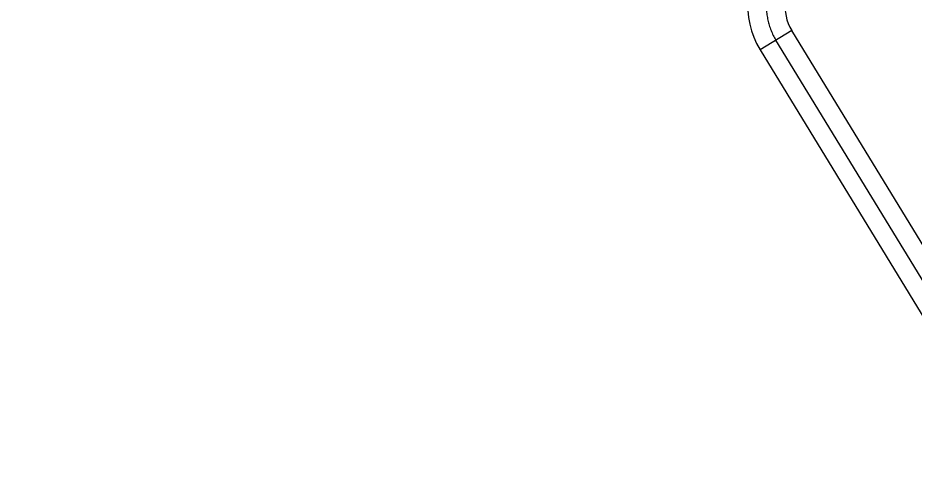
# Model space of a CAD drawing. Header units: millimetres. Extents: x 1145859089 to 1147511753, y -1047484727 to -1047247487.
# Drawn here: x 1146330226 to 1146331046, y -1047437259 to -1047436836 of the extents above; entities that cross this region are included whole.
import ezdxf
from ezdxf.xclip import XClip

# ---------------------------------------------------------------- set-up
doc = ezdxf.new("R2010")
doc.units = ezdxf.units.MM
doc.header["$LTSCALE"] = 100
doc.header["$MEASUREMENT"] = 0
doc.header["$XCLIPFRAME"] = 2
doc.linetypes.add('CENTERX2', pattern=[4, 2.5, -0.5, 0.5, -0.5])
doc.linetypes.add('단지배치도$0$CENTER', pattern=[31, 30, -0.5, 0, -0.5])
doc.layers.get('0').update_dxf_attribs({"linetype": 'CONTINUOUS'})
for name, color, linetype in [('L-지중매입', 3, 'CENTERX2'), ('XREF', 135, 'CONTINUOUS'), ('단지배치도$0$W240910', 135, 'CONTINUOUS')]:
    doc.layers.add(name, color=color, linetype=linetype)

# ---------------------------------------------------------------- blocks, each defined once
blk = doc.blocks.new('단지배치도$0$zw$9902')
at = {"layer": '단지배치도$0$W240910', "linetype": 'ByBlock', "ltscale": 20}
for p, q in [((62259.67, -65477.89), (62230.64, -65495.59)), ((62448.03, -65786.9), (62259.66, -65477.88)), ((62230.64, -65495.59), (62419.7, -65805.75))]:
    blk.add_line(p, q, dxfattribs=at)
at = {"layer": '단지배치도$0$W240910', "linetype": '단지배치도$0$CENTER'}
blk.add_line((62433.86, -65796.31), (62245.14, -65486.72), dxfattribs=at)
at = {"layer": '단지배치도$0$W240910'}
for centre, radius, start, end in [((56819.18, -60798.97), 5249.43, 201.4083, 356.71209), ((56819.18, -60798.97), 5399.43, 202.10162, 356.71209), ((57394.29, -57699.4), 11431.38, 251.62775, 321.418131), ((57394.29, -57699.4), 11931.38, 251.62775, 321.418131)]:
    blk.add_arc(centre, radius, start, end, dxfattribs=at)
at = {"layer": '단지배치도$0$W240910', "linetype": 'ByBlock', "ltscale": 20}
for radius in [77, 43]:
    blk.add_arc((62296.39, -65455.51), radius, 136.3647, 211.3647, dxfattribs=at)
at = {"layer": '단지배치도$0$W240910', "linetype": '단지배치도$0$CENTER'}
blk.add_arc((62296.39, -65455.51), 60, 136.3647, 211.3647, dxfattribs=at)
blk = doc.blocks.new('단지배치도')
blk.add_blockref('단지배치도$0$zw$9902', (141034.19, 142437.16))

msp = doc.modelspace()

# ---------------------------------------------------------------- linework, layer by layer
at = {"layer": 'L-지중매입', "ltscale": 2}
msp.add_arc((1146292364.149594, -1047402174.186541, 0), 45716.750817, 303.4822833292, 333.0437788935, dxfattribs=at)

# ---------------------------------------------------------------- block references
at = {"layer": 'XREF'}
ref = msp.add_blockref('단지배치도', (1146127639.433662, -1047513806.462535), dxfattribs=at)
XClip(ref).set_block_clipping_path([(72982.4064819524, 34919.7593965302), (360382.4067475507, 255319.7593436702)])

doc.saveas('drawing.dxf')
